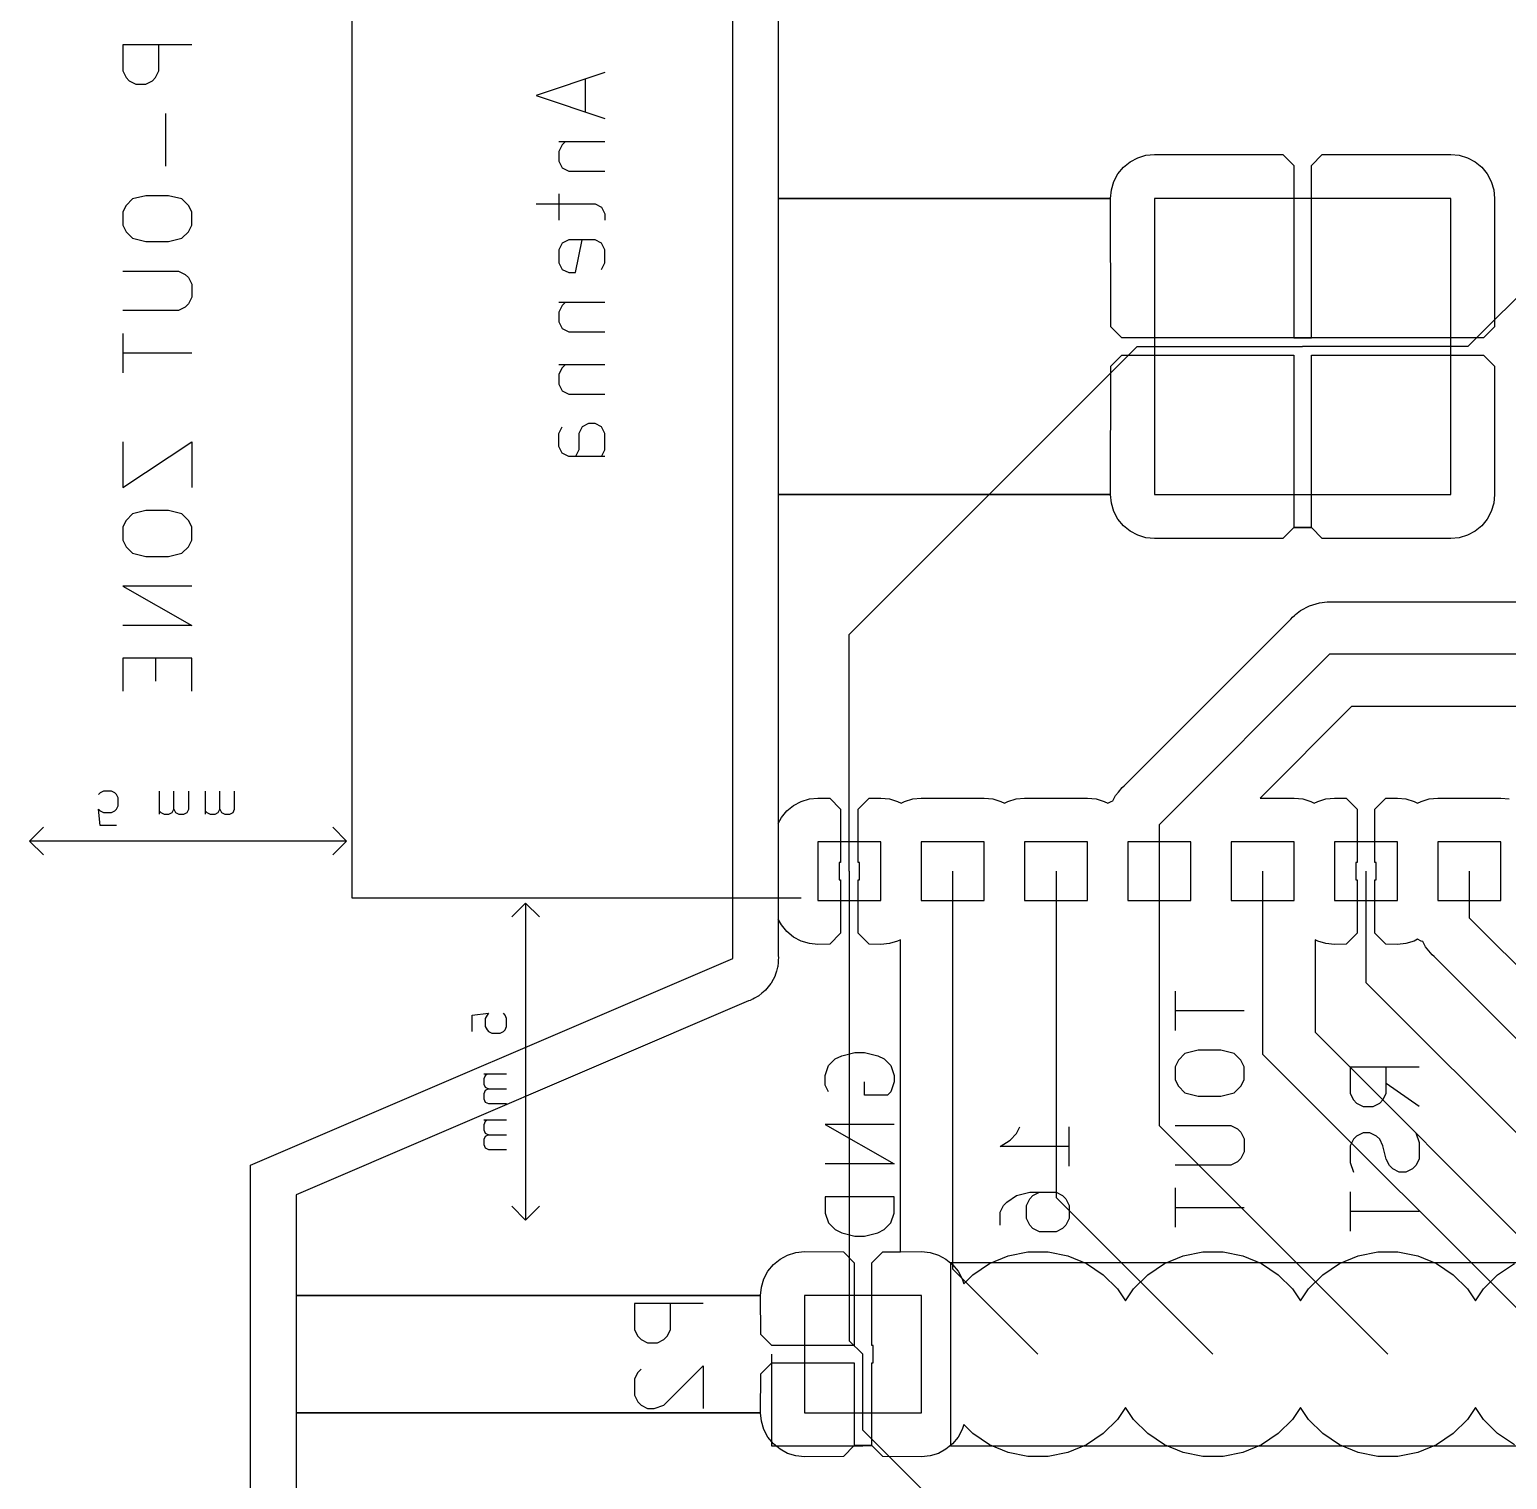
# Model space of a CAD drawing. Extents: x 169 to 33241, y 66 to 35500.
# Drawn here: x 481 to 8928, y 4784 to 13070 of the extents above; entities that cross this region are included whole.
import ezdxf

# ---------------------------------------------------------------- set-up
doc = ezdxf.new("R2010")
doc.units = 0

msp = doc.modelspace()

# ---------------------------------------------------------------- linework, layer by layer
at = {"layer": 'Layer 1'}
for p, q in [((4500, 7762), (4500, 15637)), ((4760.69, 15622.7), (4760.69, 7777.34)), ((2324, 15290), (2324, 8109)), ((4760.69, 14866.4), (4760.69, 12105.5)), ((1408, 12984), (1014, 12984)), ((1014, 12984), (1014, 12834)), ((1220, 12834), (1220, 12984)), ((1014, 12834), (1033, 12796)), ((1033, 12796), (1051, 12777)), ((1051, 12777), (1089, 12759)), ((1089, 12759), (1145, 12759)), ((1145, 12759), (1183, 12777)), ((1183, 12777), (1201, 12796)), ((1201, 12796), (1220, 12834)), ((3770, 12824), (3376, 12693)), ((3657, 12787), (3657, 12599)), ((3376, 12693), (3770, 12562)), ((10169, 12726), (8702, 11259)), ((1258, 12590), (1258, 12290)), ((3507, 12431), (3770, 12431)), ((3545, 12431), (3526, 12412)), ((3526, 12412), (3507, 12374)), ((3507, 12374), (3507, 12318)), ((6771.52, 12314.4), (6814.95, 12337.6)), ((6814.95, 12337.6), (6862.07, 12351.9)), ((6862.07, 12351.9), (6911.08, 12356.7)), ((6911.08, 12356.7), (7645.04, 12355.5)), ((7645.04, 12355.5), (7707.54, 12293)), ((7807.54, 12293), (7870.04, 12355.5)), ((7870.04, 12355.5), (8603.99, 12356.7)), ((8603.99, 12356.7), (8653, 12351.9)), ((8653, 12351.9), (8700.13, 12337.6)), ((8700.13, 12337.6), (8743.56, 12314.4)), ((3507, 12318), (3526, 12281)), ((3526, 12281), (3564, 12262)), ((3564, 12262), (3770, 12262)), ((6702.21, 12245.1), (6733.45, 12283.1)), ((6733.45, 12283.1), (6771.52, 12314.4)), ((7707.54, 12293), (7707.54, 11309.1)), ((7807.54, 11309.1), (7807.54, 12293)), ((8743.56, 12314.4), (8781.63, 12283.1)), ((8781.63, 12283.1), (8812.87, 12245.1)), ((6664.7, 12154.5), (6678.99, 12201.6)), ((6678.99, 12201.6), (6702.21, 12245.1)), ((8812.87, 12245.1), (8836.08, 12201.6)), ((8836.08, 12201.6), (8850.38, 12154.5)), ((1070, 12103), (1033, 12065)), ((1145, 12121), (1070, 12103)), ((1276, 12121), (1145, 12121)), ((1351, 12103), (1276, 12121)), ((1389, 12065), (1351, 12103)), ((3507, 12131), (3507, 11981)), ((4760.69, 12105.5), (6659.87, 12105.5)), ((6659.87, 12105.5), (4760.69, 12105.5)), ((4760.69, 12105.5), (4760.69, 10412.6)), ((6659.87, 12105.5), (6664.7, 12154.5)), ((6661.08, 11371.6), (6659.87, 12105.5)), ((8603.99, 12105.5), (6911.08, 12105.5)), ((6911.08, 12105.5), (6911.08, 10412.6)), ((8603.99, 12105.5), (6911.08, 12105.5)), ((6911.08, 12105.5), (6911.08, 10412.6)), ((8603.99, 10412.6), (8603.99, 12105.5)), ((8603.99, 10412.6), (8603.99, 12105.5)), ((8850.38, 12154.5), (8855.2, 12105.5)), ((8855.2, 12105.5), (8853.99, 11371.6)), ((1033, 12065), (1014, 12028)), ((1014, 12028), (1014, 11953)), ((1408, 12028), (1389, 12065)), ((1408, 11953), (1408, 12028)), ((3376, 12074), (3714, 12074)), ((3714, 12074), (3751, 12056)), ((3751, 12056), (3770, 12018)), ((3770, 12018), (3770, 11981)), ((1014, 11953), (1033, 11915)), ((1033, 11915), (1070, 11878)), ((1351, 11878), (1389, 11915)), ((1389, 11915), (1408, 11953)), ((1070, 11878), (1145, 11859)), ((1145, 11859), (1276, 11859)), ((1276, 11859), (1351, 11878)), ((3526, 11849), (3507, 11812)), ((3564, 11868), (3526, 11849)), ((3714, 11868), (3564, 11868)), ((3601, 11681), (3639, 11868)), ((3751, 11849), (3714, 11868)), ((3770, 11812), (3751, 11849)), ((3507, 11812), (3507, 11737)), ((3770, 11737), (3770, 11812)), ((1014, 11690), (1333, 11690)), ((1333, 11690), (1370, 11671)), ((1370, 11671), (1389, 11653)), ((3507, 11737), (3526, 11700)), ((3526, 11700), (3564, 11681)), ((3564, 11681), (3601, 11681)), ((3751, 11700), (3770, 11737)), ((1389, 11653), (1408, 11615)), ((1408, 11615), (1408, 11540)), ((1389, 11503), (1370, 11484)), ((1408, 11540), (1389, 11503)), ((3507, 11512), (3770, 11512)), ((3526, 11493), (3507, 11456)), ((3545, 11512), (3526, 11493)), ((1333, 11465), (1014, 11465)), ((1370, 11484), (1333, 11465)), ((3507, 11456), (3507, 11400)), ((1014, 11334), (1014, 11109)), ((3507, 11400), (3526, 11362)), ((3526, 11362), (3564, 11343)), ((3564, 11343), (3770, 11343)), ((6723.58, 11309.1), (6661.08, 11371.6)), ((8853.99, 11371.6), (8791.49, 11309.1)), ((5166, 9613), (6812, 11259)), ((7707.54, 11309.1), (6723.58, 11309.1)), ((6812, 11259), (7757, 11259)), ((7707.54, 11309.1), (7807.54, 11309.1)), ((7807.54, 11309.1), (7707.54, 11309.1)), ((8702, 11259), (7757, 11259)), ((8791.49, 11309.1), (7807.54, 11309.1)), ((1408, 11221), (1014, 11221)), ((3507, 11156), (3770, 11156)), ((3545, 11156), (3526, 11137)), ((6661.08, 11146.6), (6723.58, 11209.1)), ((6723.58, 11209.1), (7707.54, 11209.1)), ((7707.54, 11209.1), (7707.54, 10225.1)), ((7807.54, 10225.1), (7807.54, 11209.1)), ((7807.54, 11209.1), (8791.49, 11209.1)), ((8791.49, 11209.1), (8853.99, 11146.6)), ((3526, 11137), (3507, 11100)), ((3507, 11100), (3507, 11043)), ((6659.87, 10412.6), (6661.08, 11146.6)), ((8853.99, 11146.6), (8855.2, 10412.6)), ((3507, 11043), (3526, 11006)), ((3526, 11006), (3564, 10987)), ((3564, 10987), (3770, 10987)), ((3676, 10818), (3639, 10800)), ((3714, 10818), (3676, 10818)), ((3751, 10800), (3714, 10818)), ((3507, 10762), (3526, 10800)), ((3507, 10687), (3507, 10762)), ((3639, 10800), (3620, 10762)), ((3620, 10762), (3620, 10668)), ((3770, 10762), (3751, 10800)), ((3770, 10668), (3770, 10762)), ((1014, 10715), (1014, 10453)), ((1014, 10453), (1408, 10715)), ((1408, 10715), (1408, 10453)), ((3526, 10650), (3507, 10687)), ((3564, 10631), (3526, 10650)), ((3620, 10668), (3601, 10631)), ((3751, 10631), (3770, 10668)), ((3770, 10631), (3564, 10631)), ((4760.69, 10412.6), (6659.87, 10412.6)), ((6659.87, 10412.6), (4760.69, 10412.6)), ((4760.69, 10412.6), (4760.69, 8533.62)), ((6664.7, 10363.6), (6659.87, 10412.6)), ((6911.08, 10412.6), (8603.99, 10412.6)), ((6911.08, 10412.6), (8603.99, 10412.6)), ((8855.2, 10412.6), (8850.38, 10363.6)), ((1145, 10322), (1070, 10303)), ((1276, 10322), (1145, 10322)), ((1351, 10303), (1276, 10322)), ((6678.99, 10316.5), (6664.7, 10363.6)), ((6702.21, 10273), (6678.99, 10316.5)), ((8836.08, 10316.5), (8812.87, 10273)), ((8850.38, 10363.6), (8836.08, 10316.5)), ((1033, 10265), (1014, 10228)), ((1014, 10228), (1014, 10153)), ((1070, 10303), (1033, 10265)), ((1389, 10265), (1351, 10303)), ((1408, 10228), (1389, 10265)), ((1408, 10153), (1408, 10228)), ((6733.45, 10235), (6702.21, 10273)), ((6771.52, 10203.7), (6733.45, 10235)), ((7707.54, 10225.1), (7645.04, 10162.6)), ((7707.54, 10225.1), (7807.54, 10225.1)), ((7807.54, 10225.1), (7707.54, 10225.1)), ((7870.04, 10162.6), (7807.54, 10225.1)), ((8781.63, 10235), (8743.56, 10203.7)), ((8812.87, 10273), (8781.63, 10235)), ((1014, 10153), (1033, 10115)), ((1389, 10115), (1408, 10153)), ((6814.95, 10180.5), (6771.52, 10203.7)), ((6862.07, 10166.2), (6814.95, 10180.5)), ((6911.08, 10161.4), (6862.07, 10166.2)), ((7645.04, 10162.6), (6911.08, 10161.4)), ((8603.99, 10161.4), (7870.04, 10162.6)), ((8653, 10166.2), (8603.99, 10161.4)), ((8700.13, 10180.5), (8653, 10166.2)), ((8743.56, 10203.7), (8700.13, 10180.5)), ((1033, 10115), (1070, 10078)), ((1070, 10078), (1145, 10059)), ((1145, 10059), (1276, 10059)), ((1276, 10059), (1351, 10078)), ((1351, 10078), (1389, 10115)), ((1408, 9890), (1014, 9890)), ((1014, 9890), (1408, 9665)), ((7854.2, 9794.88), (7898.15, 9799.21)), ((7898.15, 9799.21), (7898.16, 9799.21)), ((7898.16, 9799.21), (7912.85, 9800.66)), ((7912.85, 9800.66), (7927.55, 9799.21)), ((7927.55, 9799.21), (10371, 9799.21)), ((7700.25, 9712.6), (7711.67, 9721.97)), ((7711.67, 9721.97), (7717.28, 9726.57)), ((7711.67, 9721.97), (7711.67, 9721.97)), ((7717.28, 9726.57), (7745.81, 9749.99)), ((7745.81, 9749.99), (7797.79, 9777.77)), ((7797.79, 9777.77), (7854.2, 9794.88)), ((1408, 9665), (1014, 9665)), ((6737.46, 8747.76), (7690.89, 9701.18)), ((7690.89, 9701.18), (7700.25, 9712.6)), ((5166, 8260), (5166, 9613)), ((1408, 9478), (1014, 9478)), ((1014, 9478), (1014, 9290)), ((1201, 9478), (1201, 9347)), ((1408, 9290), (1408, 9478)), ((7912, 9500), (6938, 8525)), ((10494, 9500), (7912, 9500)), ((8036.79, 9200.79), (7514.57, 8678.57)), ((10480.2, 9200.79), (8036.79, 9200.79)), ((885, 8708), (875, 8699)), ((903, 8718), (885, 8708)), ((950, 8718), (903, 8718)), ((969, 8708), (950, 8718)), ((978, 8699), (969, 8708)), ((1222, 8718), (1222, 8586)), ((1306, 8615), (1306, 8718)), ((1391, 8615), (1391, 8718)), ((1484, 8718), (1484, 8586)), ((1569, 8615), (1569, 8718)), ((1653, 8615), (1653, 8718)), ((6688.65, 8692.83), (6704.34, 8711.94)), ((6704.34, 8711.94), (6726.04, 8738.39)), ((6726.04, 8738.39), (6737.46, 8747.76)), ((988, 8680), (978, 8699)), ((978, 8615), (988, 8633)), ((988, 8633), (988, 8680)), ((4809.73, 8604.99), (4847.8, 8636.24)), ((4847.8, 8636.24), (4891.23, 8659.45)), ((4891.23, 8659.45), (4938.35, 8673.74)), ((4938.35, 8673.74), (4987.36, 8678.57)), ((4987.36, 8678.57), (5054.49, 8677.36)), ((5054.49, 8677.36), (5116.99, 8614.86)), ((5216.99, 8614.86), (5279.49, 8677.36)), ((5279.49, 8677.36), (5346.61, 8678.57)), ((5346.61, 8678.57), (5395.62, 8673.74)), ((5395.62, 8673.74), (5442.75, 8659.45)), ((5442.75, 8659.45), (5462.26, 8649.02)), ((5462.26, 8649.02), (5481.78, 8659.45)), ((5481.78, 8659.45), (5528.9, 8673.74)), ((5528.9, 8673.74), (5577.91, 8678.57)), ((5577.91, 8678.57), (5937.16, 8678.57)), ((5937.16, 8678.57), (5986.17, 8673.74)), ((5986.17, 8673.74), (6033.3, 8659.45)), ((6033.3, 8659.45), (6052.81, 8649.02)), ((6052.81, 8649.02), (6072.33, 8659.45)), ((6072.33, 8659.45), (6119.45, 8673.74)), ((6119.45, 8673.74), (6168.46, 8678.57)), ((6168.46, 8678.57), (6527.71, 8678.57)), ((6527.71, 8678.57), (6576.72, 8673.74)), ((6576.72, 8673.74), (6623.85, 8659.45)), ((6623.85, 8659.45), (6643.36, 8649.02)), ((6643.36, 8649.02), (6662.88, 8659.45)), ((6662.88, 8659.45), (6672.34, 8662.32)), ((6672.34, 8662.32), (6688.65, 8692.83)), ((7514.57, 8678.57), (7708.82, 8678.57)), ((7708.82, 8678.57), (7757.83, 8673.74)), ((7757.83, 8673.74), (7804.95, 8659.45)), ((7804.95, 8659.45), (7824.47, 8649.02)), ((7824.47, 8649.02), (7843.98, 8659.45)), ((7843.98, 8659.45), (7891.11, 8673.74)), ((7891.11, 8673.74), (7940.12, 8678.57)), ((7940.12, 8678.57), (8007.24, 8677.36)), ((8007.24, 8677.36), (8069.74, 8614.86)), ((8169.74, 8614.86), (8232.24, 8677.36)), ((8232.24, 8677.36), (8299.37, 8678.57)), ((8299.37, 8678.57), (8348.38, 8673.74)), ((8348.38, 8673.74), (8395.5, 8659.45)), ((8395.5, 8659.45), (8415.02, 8649.02)), ((8415.02, 8649.02), (8434.53, 8659.45)), ((8434.53, 8659.45), (8481.66, 8673.74)), ((8481.66, 8673.74), (8530.67, 8678.57)), ((8530.67, 8678.57), (8889.92, 8678.57)), ((8889.92, 8678.57), (8938.93, 8673.74)), ((885, 8521), (875, 8615)), ((875, 8615), (885, 8605)), ((885, 8605), (903, 8596)), ((903, 8596), (950, 8596)), ((950, 8596), (969, 8605)), ((969, 8605), (978, 8615)), ((1222, 8605), (1231, 8596)), ((1231, 8596), (1250, 8586)), ((1250, 8586), (1278, 8586)), ((1278, 8586), (1297, 8596)), ((1297, 8596), (1306, 8615)), ((1306, 8615), (1316, 8596)), ((1316, 8596), (1334, 8586)), ((1334, 8586), (1363, 8586)), ((1363, 8586), (1381, 8596)), ((1381, 8596), (1391, 8615)), ((1484, 8605), (1494, 8596)), ((1494, 8596), (1513, 8586)), ((1513, 8586), (1541, 8586)), ((1541, 8586), (1559, 8596)), ((1559, 8596), (1569, 8615)), ((1569, 8615), (1578, 8596)), ((1578, 8596), (1597, 8586)), ((1597, 8586), (1625, 8586)), ((1625, 8586), (1644, 8596)), ((1644, 8596), (1653, 8615)), ((4760.69, 8533.62), (4778.49, 8566.93)), ((4778.49, 8566.93), (4809.73, 8604.99)), ((5116.99, 8614.86), (5116.99, 8310.04)), ((5216.99, 8310.04), (5216.99, 8614.86)), ((8069.74, 8614.86), (8069.74, 8310.04)), ((8169.74, 8310.04), (8169.74, 8614.86)), ((481, 8432), (560, 8511)), ((978, 8521), (885, 8521)), ((2292, 8432), (2214, 8511)), ((6938, 8525), (6938, 8260)), ((2292, 8432), (481, 8432)), ((481, 8432), (560, 8353)), ((2292, 8432), (2214, 8353)), ((5346.61, 8427.36), (4987.36, 8427.36)), ((4987.36, 8427.36), (4987.36, 8092.72)), ((5346.61, 8427.36), (4987.36, 8427.36)), ((4987.36, 8427.36), (4987.36, 8092.72)), ((5346.61, 8092.72), (5346.61, 8427.36)), ((5346.61, 8092.72), (5346.61, 8427.36)), ((5937.16, 8427.36), (5577.91, 8427.36)), ((5577.91, 8427.36), (5577.91, 8092.72)), ((5937.16, 8427.36), (5577.91, 8427.36)), ((5577.91, 8427.36), (5577.91, 8092.72)), ((5937.16, 8092.72), (5937.16, 8427.36)), ((5937.16, 8092.72), (5937.16, 8427.36)), ((6527.71, 8427.36), (6168.46, 8427.36)), ((6168.46, 8427.36), (6168.46, 8092.72)), ((6527.71, 8427.36), (6168.46, 8427.36)), ((6168.46, 8427.36), (6168.46, 8092.72)), ((6527.71, 8092.72), (6527.71, 8427.36)), ((6527.71, 8092.72), (6527.71, 8427.36)), ((7118.27, 8427.36), (6759.01, 8427.36)), ((6759.01, 8427.36), (6759.01, 8092.72)), ((7118.27, 8427.36), (6759.01, 8427.36)), ((6759.01, 8427.36), (6759.01, 8092.72)), ((7118.27, 8092.72), (7118.27, 8427.36)), ((7118.27, 8092.72), (7118.27, 8427.36)), ((7708.82, 8427.36), (7349.56, 8427.36)), ((7349.56, 8427.36), (7349.56, 8092.72)), ((7708.82, 8427.36), (7349.56, 8427.36)), ((7349.56, 8427.36), (7349.56, 8092.72)), ((7708.82, 8092.72), (7708.82, 8427.36)), ((7708.82, 8092.72), (7708.82, 8427.36)), ((8299.37, 8427.36), (7940.12, 8427.36)), ((7940.12, 8427.36), (7940.12, 8092.72)), ((8299.37, 8427.36), (7940.12, 8427.36)), ((7940.12, 8427.36), (7940.12, 8092.72)), ((8299.37, 8092.72), (8299.37, 8427.36)), ((8299.37, 8092.72), (8299.37, 8427.36)), ((8889.92, 8427.36), (8530.67, 8427.36)), ((8530.67, 8427.36), (8530.67, 8092.72)), ((8889.92, 8427.36), (8530.67, 8427.36)), ((8530.67, 8427.36), (8530.67, 8092.72)), ((8889.92, 8092.72), (8889.92, 8427.36)), ((8889.92, 8092.72), (8889.92, 8427.36)), ((5116.99, 8310.04), (5109.11, 8310.04)), ((5109.11, 8310.04), (5109.11, 8210.04)), ((5224.86, 8310.04), (5216.99, 8310.04)), ((5224.86, 8210.04), (5224.86, 8310.04)), ((8069.74, 8310.04), (8061.87, 8310.04)), ((8061.87, 8310.04), (8061.87, 8210.04)), ((8177.62, 8310.04), (8169.74, 8310.04)), ((8177.62, 8210.04), (8177.62, 8310.04)), ((5109.11, 8210.04), (5116.99, 8210.04)), ((5116.99, 8210.04), (5116.99, 7905.22)), ((5166, 8260), (5166, 5577)), ((5216.99, 7905.22), (5216.99, 8210.04)), ((5216.99, 8210.04), (5224.86, 8210.04)), ((5757, 8260), (5757, 5987)), ((6348, 8260), (6348, 6396)), ((6938, 8260), (6938, 6806)), ((7529, 8260), (7529, 7215)), ((8061.87, 8210.04), (8069.74, 8210.04)), ((8069.74, 8210.04), (8069.74, 7905.22)), ((8119, 8260), (8119, 7625)), ((8169.74, 7905.22), (8169.74, 8210.04)), ((8169.74, 8210.04), (8177.62, 8210.04)), ((8710, 8260), (8710, 7994)), ((2324, 8109), (4891, 8109)), ((3316, 8077), (3237, 7999)), ((3316, 8077), (3395, 7999)), ((3316, 8077), (3316, 6266)), ((4987.36, 8092.72), (5346.61, 8092.72)), ((4987.36, 8092.72), (5346.61, 8092.72)), ((5577.91, 8092.72), (5937.16, 8092.72)), ((5577.91, 8092.72), (5937.16, 8092.72)), ((6168.46, 8092.72), (6527.71, 8092.72)), ((6168.46, 8092.72), (6527.71, 8092.72)), ((6759.01, 8092.72), (7118.27, 8092.72)), ((6759.01, 8092.72), (7118.27, 8092.72)), ((7349.56, 8092.72), (7708.82, 8092.72)), ((7349.56, 8092.72), (7708.82, 8092.72)), ((7940.12, 8092.72), (8299.37, 8092.72)), ((7940.12, 8092.72), (8299.37, 8092.72)), ((8530.67, 8092.72), (8889.92, 8092.72)), ((8530.67, 8092.72), (8889.92, 8092.72)), ((4778.49, 7953.15), (4760.69, 7986.45)), ((4760.69, 7986.45), (4760.69, 7777.34)), ((4809.73, 7915.08), (4778.49, 7953.15)), ((8710, 7994), (11204, 5500)), ((4847.8, 7883.84), (4809.73, 7915.08)), ((4891.23, 7860.63), (4847.8, 7883.84)), ((4938.35, 7846.33), (4891.23, 7860.63)), ((5116.99, 7905.22), (5054.49, 7842.72)), ((5279.49, 7842.72), (5216.99, 7905.22)), ((5442.75, 7860.63), (5395.62, 7846.33)), ((5458.32, 7868.96), (5442.75, 7860.63)), ((5458.32, 6085.19), (5458.32, 7868.96)), ((7843.98, 7860.63), (7828.4, 7868.96)), ((7828.4, 7868.96), (7828.4, 7339.69)), ((7891.11, 7846.33), (7843.98, 7860.63)), ((8069.74, 7905.22), (8007.24, 7842.72)), ((8232.24, 7842.72), (8169.74, 7905.22)), ((8395.5, 7860.63), (8348.38, 7846.33)), ((8415.02, 7871.06), (8395.5, 7860.63)), ((8434.53, 7860.63), (8415.02, 7871.06)), ((8444, 7857.76), (8434.53, 7860.63)), ((8460.3, 7827.25), (8444, 7857.76)), ((4760.69, 7777.34), (4761.92, 7766.18)), ((4760.69, 7777.34), (4761.92, 7766.18)), ((4987.36, 7841.51), (4938.35, 7846.33)), ((5054.49, 7842.72), (4987.36, 7841.51)), ((5346.61, 7841.51), (5279.49, 7842.72)), ((5395.62, 7846.33), (5346.61, 7841.51)), ((7940.12, 7841.51), (7891.11, 7846.33)), ((8007.24, 7842.72), (7940.12, 7841.51)), ((8299.37, 7841.51), (8232.24, 7842.72)), ((8348.38, 7846.33), (8299.37, 7841.51)), ((8488.32, 7793.11), (8460.3, 7827.25)), ((8488.33, 7793.11), (8488.32, 7793.11)), ((8497.69, 7781.69), (8488.33, 7793.11)), ((8509.11, 7772.32), (8497.69, 7781.69)), ((10196.8, 6084.65), (8509.11, 7772.32)), ((1744, 6581), (4500, 7762)), ((4749.95, 7689.07), (4743.27, 7666.02)), ((4749.95, 7689.07), (4743.27, 7666.02)), ((4756.93, 7712.05), (4749.95, 7689.07)), ((4756.93, 7712.05), (4749.95, 7689.07)), ((4757.08, 7713.64), (4756.93, 7712.05)), ((4757.08, 7713.64), (4756.93, 7712.05)), ((4757.53, 7715.18), (4757.08, 7713.64)), ((4757.53, 7715.18), (4757.08, 7713.64)), ((4759.59, 7739.09), (4757.53, 7715.18)), ((4759.59, 7739.09), (4757.53, 7715.18)), ((4760.69, 7750.23), (4759.59, 7739.09)), ((4760.69, 7750.23), (4759.59, 7739.09)), ((4761.92, 7766.18), (4760.69, 7751.82)), ((4761.92, 7766.18), (4760.69, 7751.82)), ((4760.69, 7751.82), (4760.69, 7750.23)), ((4760.69, 7751.82), (4760.69, 7750.23)), ((4717.94, 7617.93), (4702.71, 7599.37)), ((4717.94, 7617.93), (4702.71, 7599.37)), ((4718.69, 7619.34), (4717.94, 7617.93)), ((4718.69, 7619.34), (4717.94, 7617.93)), ((4719.69, 7620.59), (4718.69, 7619.34)), ((4719.69, 7620.59), (4718.69, 7619.34)), ((4730.74, 7641.89), (4719.69, 7620.59)), ((4730.74, 7641.89), (4719.69, 7620.59)), ((4742.07, 7663.07), (4730.74, 7641.89)), ((4742.07, 7663.07), (4730.74, 7641.89)), ((4742.53, 7664.6), (4742.07, 7663.07)), ((4742.53, 7664.6), (4742.07, 7663.07)), ((4743.27, 7666.02), (4742.53, 7664.6)), ((4743.27, 7666.02), (4742.53, 7664.6)), ((8119, 7625), (10244, 5500)), ((4590.01, 7518.51), (2004.78, 6410.55)), ((4590.01, 7518.51), (2004.78, 6410.55)), ((4600.76, 7521.77), (4590.01, 7518.51)), ((4600.76, 7521.77), (4590.01, 7518.51)), ((4613.47, 7528.56), (4600.76, 7521.77)), ((4613.47, 7528.56), (4600.76, 7521.77)), ((4614.93, 7529.19), (4613.47, 7528.56)), ((4614.93, 7529.19), (4613.47, 7528.56)), ((4624.76, 7534.59), (4614.93, 7529.19)), ((4624.76, 7534.59), (4614.93, 7529.19)), ((4645.9, 7545.9), (4624.76, 7534.59)), ((4645.9, 7545.9), (4624.76, 7534.59)), ((4647.14, 7546.91), (4645.9, 7545.9)), ((4647.14, 7546.91), (4645.9, 7545.9)), ((4648.54, 7547.68), (4647.14, 7546.91)), ((4648.54, 7547.68), (4647.14, 7546.91)), ((4666.92, 7563.15), (4648.54, 7547.68)), ((4666.92, 7563.15), (4648.54, 7547.68)), ((4685.47, 7578.37), (4666.92, 7563.15)), ((4685.47, 7578.37), (4666.92, 7563.15)), ((4686.48, 7579.6), (4685.47, 7578.37)), ((4686.48, 7579.6), (4685.47, 7578.37)), ((4687.71, 7580.63), (4686.48, 7579.6)), ((4687.71, 7580.63), (4686.48, 7579.6)), ((4702.71, 7599.37), (4687.71, 7580.63)), ((4702.71, 7599.37), (4687.71, 7580.63)), ((7029, 7574), (7029, 7349)), ((3011, 7438), (3105, 7448)), ((3011, 7344), (3011, 7438)), ((3096, 7438), (3086, 7419)), ((3105, 7448), (3096, 7438)), ((3199, 7438), (3190, 7448)), ((3208, 7419), (3199, 7438)), ((7423, 7462), (7029, 7462)), ((3086, 7419), (3086, 7373)), ((3086, 7373), (3096, 7354)), ((3096, 7354), (3105, 7344)), ((3190, 7344), (3199, 7354)), ((3199, 7354), (3208, 7373)), ((3208, 7373), (3208, 7419)), ((3105, 7344), (3124, 7335)), ((3124, 7335), (3171, 7335)), ((3171, 7335), (3190, 7344)), ((7828.4, 7339.69), (9100.68, 6067.41)), ((5048, 7149), (5085, 7187)), ((5085, 7187), (5123, 7206)), ((5123, 7206), (5198, 7224)), ((5198, 7224), (5254, 7224)), ((5254, 7224), (5329, 7206)), ((5329, 7206), (5366, 7187)), ((5366, 7187), (5404, 7149)), ((7048, 7181), (7029, 7143)), ((7085, 7218), (7048, 7181)), ((7160, 7237), (7085, 7218)), ((7291, 7237), (7160, 7237)), ((7366, 7218), (7291, 7237)), ((7404, 7181), (7366, 7218)), ((7423, 7143), (7404, 7181)), ((7529, 7215), (9244, 5500)), ((3208, 7101), (3077, 7101)), ((3096, 7101), (3086, 7091)), ((5029, 7093), (5048, 7149)), ((5404, 7149), (5423, 7093)), ((7029, 7143), (7029, 7068)), ((7423, 7068), (7423, 7143)), ((8423, 7140), (8029, 7140)), ((8029, 7140), (8029, 6990)), ((8235, 6990), (8235, 7140)), ((3086, 7091), (3077, 7073)), ((3077, 7073), (3077, 7044)), ((3077, 7044), (3086, 7026)), ((3086, 7026), (3105, 7016)), ((3105, 7016), (3086, 7007)), ((3105, 7016), (3208, 7016)), ((5029, 7037), (5029, 7093)), ((5048, 6999), (5029, 7037)), ((5254, 6981), (5254, 7056)), ((5423, 7056), (5404, 6999)), ((5423, 7093), (5423, 7056)), ((7029, 7068), (7048, 7031)), ((7048, 7031), (7085, 6993)), ((7366, 6993), (7404, 7031)), ((7404, 7031), (7423, 7068)), ((8423, 6915), (8235, 7046)), ((3086, 7007), (3077, 6988)), ((3077, 6988), (3077, 6960)), ((3077, 6960), (3086, 6941)), ((3086, 6941), (3105, 6932)), ((3105, 6932), (3208, 6932)), ((5385, 6981), (5254, 6981)), ((5404, 6999), (5385, 6981)), ((7085, 6993), (7160, 6974)), ((7160, 6974), (7291, 6974)), ((7291, 6974), (7366, 6993)), ((8029, 6990), (8048, 6953)), ((8048, 6953), (8066, 6934)), ((8066, 6934), (8104, 6915)), ((8160, 6915), (8198, 6934)), ((8198, 6934), (8216, 6953)), ((8216, 6953), (8235, 6990)), ((8104, 6915), (8160, 6915)), ((3208, 6838), (3077, 6838)), ((3086, 6829), (3077, 6810)), ((3077, 6810), (3077, 6782)), ((3077, 6782), (3086, 6763)), ((3096, 6838), (3086, 6829)), ((3086, 6763), (3105, 6754)), ((5423, 6812), (5029, 6812)), ((5029, 6812), (5423, 6587)), ((6085, 6724), (6123, 6762)), ((6123, 6762), (6141, 6799)), ((6423, 6574), (6423, 6799)), ((6938, 6806), (8244, 5500)), ((7029, 6806), (7348, 6806)), ((7348, 6806), (7385, 6787)), ((7385, 6787), (7404, 6768)), ((7404, 6768), (7423, 6731)), ((8104, 6765), (8066, 6746)), ((8141, 6765), (8104, 6765)), ((8179, 6746), (8141, 6765)), ((8404, 6765), (8423, 6709)), ((3086, 6744), (3077, 6726)), ((3077, 6726), (3077, 6698)), ((3077, 6698), (3086, 6679)), ((3105, 6754), (3086, 6744)), ((3086, 6679), (3105, 6670)), ((3105, 6754), (3208, 6754)), ((6029, 6687), (6085, 6724)), ((6423, 6687), (6029, 6687)), ((7423, 6731), (7423, 6656)), ((8048, 6728), (8029, 6690)), ((8029, 6690), (8029, 6596)), ((8066, 6746), (8048, 6728)), ((8198, 6728), (8179, 6746)), ((8216, 6690), (8198, 6728)), ((8235, 6615), (8216, 6690)), ((8423, 6709), (8423, 6615)), ((3105, 6670), (3208, 6670)), ((7385, 6600), (7348, 6581)), ((7404, 6618), (7385, 6600)), ((7423, 6656), (7404, 6618)), ((8029, 6596), (8048, 6540)), ((8254, 6578), (8235, 6615)), ((8423, 6615), (8404, 6578)), ((1744, 2066), (1744, 6581)), ((5423, 6587), (5029, 6587)), ((7348, 6581), (7029, 6581)), ((8273, 6559), (8254, 6578)), ((8310, 6540), (8273, 6559)), ((8348, 6540), (8310, 6540)), ((8385, 6559), (8348, 6540)), ((8404, 6578), (8385, 6559)), ((6123, 6406), (6198, 6425)), ((6198, 6425), (6348, 6425)), ((6216, 6406), (6254, 6425)), ((6348, 6425), (6385, 6406)), ((7029, 6450), (7029, 6225)), ((8029, 6428), (8029, 6203)), ((2004.78, 6410.55), (2004.78, 5834.65)), ((2004.78, 6410.55), (2004.78, 5834.65)), ((3316, 6266), (3237, 6345)), ((3316, 6266), (3395, 6345)), ((5423, 6400), (5029, 6400)), ((5029, 6400), (5029, 6306)), ((5423, 6306), (5423, 6400)), ((6029, 6312), (6048, 6350)), ((6048, 6350), (6066, 6368)), ((6066, 6368), (6123, 6406)), ((6179, 6350), (6198, 6387)), ((6179, 6275), (6179, 6350)), ((6198, 6387), (6216, 6406)), ((6348, 6396), (7244, 5500)), ((6385, 6406), (6404, 6387)), ((6404, 6387), (6423, 6350)), ((6423, 6350), (6423, 6275)), ((7423, 6337), (7029, 6337)), ((5029, 6306), (5048, 6250)), ((5404, 6250), (5423, 6306)), ((6029, 6237), (6029, 6312)), ((6198, 6237), (6179, 6275)), ((6423, 6275), (6404, 6237)), ((8423, 6315), (8029, 6315)), ((5048, 6250), (5085, 6212)), ((5085, 6212), (5123, 6193)), ((5123, 6193), (5198, 6175)), ((5198, 6175), (5254, 6175)), ((5254, 6175), (5329, 6193)), ((5329, 6193), (5366, 6212)), ((5366, 6212), (5404, 6250)), ((6216, 6218), (6198, 6237)), ((6254, 6200), (6216, 6218)), ((6348, 6200), (6254, 6200)), ((6385, 6218), (6348, 6200)), ((6404, 6237), (6385, 6218)), ((4861.28, 6081.03), (4910.29, 6085.86)), ((4861.28, 6081.03), (4910.29, 6085.86)), ((4910.29, 6085.86), (5132.44, 6084.65)), ((4910.29, 6085.86), (5132.44, 6084.65)), ((5132.44, 6084.65), (5194.94, 6022.15)), ((5132.44, 6084.65), (5194.94, 6022.15)), ((5294.94, 6022.15), (5357.44, 6084.65)), ((5294.94, 6022.15), (5357.44, 6084.65)), ((5357.44, 6084.65), (5579.58, 6085.86)), ((5357.44, 6084.65), (5458.32, 6085.19)), ((5579.58, 6085.86), (5628.59, 6081.03)), ((6074.4, 6062.18), (6187.36, 6084.65)), ((6187.36, 6084.65), (6302.52, 6084.65)), ((6302.52, 6084.65), (6415.47, 6062.18)), ((7074.4, 6062.18), (7187.36, 6084.65)), ((7187.36, 6084.65), (7302.52, 6084.65)), ((7302.52, 6084.65), (7415.47, 6062.18)), ((8074.4, 6062.18), (8187.36, 6084.65)), ((8187.36, 6084.65), (8302.52, 6084.65)), ((8302.52, 6084.65), (8415.47, 6062.18)), ((4701.42, 5974.21), (4732.66, 6012.28)), ((4701.42, 5974.21), (4732.66, 6012.28)), ((4732.66, 6012.28), (4770.73, 6043.52)), ((4732.66, 6012.28), (4770.73, 6043.52)), ((4770.73, 6043.52), (4814.16, 6066.73)), ((4770.73, 6043.52), (4814.16, 6066.73)), ((4814.16, 6066.73), (4861.28, 6081.03)), ((4814.16, 6066.73), (4861.28, 6081.03)), ((5194.94, 6022.15), (5194.94, 5550)), ((5194.94, 6022.15), (5194.94, 5550)), ((5294.94, 5550), (5294.94, 6022.15)), ((5294.94, 5550), (5294.94, 6022.15)), ((5628.59, 6081.03), (5675.72, 6066.73)), ((5675.72, 6066.73), (5719.15, 6043.52)), ((5719.15, 6043.52), (5757.22, 6012.28)), ((5744, 6023), (5744, 4976)), ((5744, 6023), (13768, 6023)), ((5757.22, 6012.28), (5788.46, 5974.21)), ((5872.25, 5954.12), (5968, 6018.11)), ((5968, 6018.11), (6074.4, 6062.18)), ((6415.47, 6062.18), (6521.87, 6018.11)), ((6521.87, 6018.11), (6617.63, 5954.12)), ((6872.25, 5954.12), (6968, 6018.11)), ((6968, 6018.11), (7074.4, 6062.18)), ((7415.47, 6062.18), (7521.87, 6018.11)), ((7521.87, 6018.11), (7617.63, 5954.12)), ((7872.25, 5954.12), (7968, 6018.11)), ((7968, 6018.11), (8074.4, 6062.18)), ((8415.47, 6062.18), (8521.87, 6018.11)), ((8521.87, 6018.11), (8617.63, 5954.12)), ((8872.25, 5954.12), (8968, 6018.11)), ((4663.91, 5883.65), (4678.21, 5930.78)), ((4663.91, 5883.65), (4678.21, 5930.78)), ((4678.21, 5930.78), (4701.42, 5974.21)), ((4678.21, 5930.78), (4701.42, 5974.21)), ((5757, 5987), (6244, 5500)), ((5788.46, 5974.21), (5811.67, 5930.78)), ((5811.67, 5930.78), (5820.34, 5902.21)), ((5820.34, 5902.21), (5872.25, 5954.12)), ((6617.63, 5954.12), (6699.06, 5872.69)), ((6790.81, 5872.69), (6872.25, 5954.12)), ((7617.63, 5954.12), (7699.06, 5872.69)), ((7790.81, 5872.69), (7872.25, 5954.12)), ((8617.63, 5954.12), (8699.06, 5872.69)), ((8790.81, 5872.69), (8872.25, 5954.12)), ((2004.78, 5834.65), (4659.08, 5834.65)), ((4659.08, 5834.65), (2004.78, 5834.65)), ((2004.78, 5834.65), (2004.78, 5165.35)), ((2004.78, 5834.65), (4659.08, 5834.65)), ((4659.08, 5834.65), (2004.78, 5834.65)), ((2004.78, 5834.65), (2004.78, 5165.35)), ((4659.08, 5834.65), (4663.91, 5883.65)), ((4659.08, 5834.65), (4663.91, 5883.65)), ((4660.29, 5612.5), (4659.08, 5834.65)), ((4660.29, 5612.5), (4659.08, 5834.65)), ((5579.58, 5834.65), (4910.29, 5834.65)), ((4910.29, 5834.65), (4910.29, 5165.35)), ((5579.58, 5834.65), (4910.29, 5834.65)), ((4910.29, 5834.65), (4910.29, 5165.35)), ((5579.58, 5165.35), (5579.58, 5834.65)), ((5579.58, 5165.35), (5579.58, 5834.65)), ((6699.06, 5872.69), (6744.94, 5804.03)), ((6744.94, 5804.03), (6790.81, 5872.69)), ((7699.06, 5872.69), (7744.94, 5804.03)), ((7744.94, 5804.03), (7790.81, 5872.69)), ((8699.06, 5872.69), (8744.94, 5804.03)), ((8744.94, 5804.03), (8790.81, 5872.69)), ((4332, 5790), (3938, 5790)), ((3938, 5790), (3938, 5640)), ((4145, 5640), (4145, 5790)), ((3938, 5640), (3957, 5603)), ((3957, 5603), (3976, 5584)), ((3976, 5584), (4013, 5565)), ((4070, 5565), (4107, 5584)), ((4107, 5584), (4126, 5603)), ((4126, 5603), (4145, 5640)), ((4722.79, 5550), (4660.29, 5612.5)), ((4722.79, 5550), (4660.29, 5612.5)), ((5166, 5577), (5244, 5500)), ((4013, 5565), (4070, 5565)), ((4721, 5500), (4721, 4976)), ((5194.94, 5550), (4722.79, 5550)), ((5194.94, 5550), (4722.79, 5550)), ((5244, 5066), (5244, 5500)), ((5302.81, 5550), (5294.94, 5550)), ((5302.81, 5550), (5294.94, 5550)), ((5302.81, 5450), (5302.81, 5550)), ((5302.81, 5450), (5302.81, 5550)), ((6244, 5500), (6244, 5500)), ((6244, 5500), (6244, 5500)), ((7244, 5500), (7244, 5500)), ((7244, 5500), (7244, 5500)), ((8244, 5500), (8244, 5500)), ((8244, 5500), (8244, 5500)), ((3976, 5415), (3957, 5396)), ((4107, 5209), (4332, 5434)), ((4332, 5434), (4332, 5190)), ((4660.29, 5387.5), (4722.79, 5450)), ((4660.29, 5387.5), (4722.79, 5450)), ((4722.79, 5450), (5194.94, 5450)), ((4722.79, 5450), (5194.94, 5450)), ((5194.94, 5450), (5194.94, 4977.85)), ((5194.94, 5450), (5194.94, 4977.85)), ((5294.94, 4977.85), (5294.94, 5450)), ((5294.94, 5450), (5302.81, 5450)), ((5294.94, 4977.85), (5294.94, 5450)), ((5294.94, 5450), (5302.81, 5450)), ((3957, 5396), (3938, 5359)), ((3938, 5359), (3938, 5265)), ((4659.08, 5165.35), (4660.29, 5387.5)), ((4659.08, 5165.35), (4660.29, 5387.5)), ((3938, 5265), (3957, 5228)), ((2004.78, 5165.35), (4659.08, 5165.35)), ((4659.08, 5165.35), (2004.78, 5165.35)), ((2004.78, 5165.35), (2004.78, 2078.5)), ((2004.78, 5165.35), (4659.08, 5165.35)), ((4659.08, 5165.35), (2004.78, 5165.35)), ((2004.78, 5165.35), (2004.78, 2078.5)), ((3957, 5228), (3976, 5209)), ((3976, 5209), (4013, 5190)), ((4013, 5190), (4051, 5190)), ((4051, 5190), (4107, 5209)), ((4663.91, 5116.35), (4659.08, 5165.35)), ((4663.91, 5116.35), (4659.08, 5165.35)), ((4910.29, 5165.35), (5579.58, 5165.35)), ((4910.29, 5165.35), (5579.58, 5165.35)), ((6744.94, 5195.97), (6699.06, 5127.31)), ((6744.94, 5195.97), (6699.06, 5127.31)), ((6790.81, 5127.31), (6744.94, 5195.97)), ((6790.81, 5127.31), (6744.94, 5195.97)), ((7744.94, 5195.97), (7699.06, 5127.31)), ((7744.94, 5195.97), (7699.06, 5127.31)), ((7790.81, 5127.31), (7744.94, 5195.97)), ((7790.81, 5127.31), (7744.94, 5195.97)), ((8744.94, 5195.97), (8699.06, 5127.31)), ((8744.94, 5195.97), (8699.06, 5127.31)), ((8790.81, 5127.31), (8744.94, 5195.97)), ((8790.81, 5127.31), (8744.94, 5195.97)), ((4678.21, 5069.22), (4663.91, 5116.35)), ((4678.21, 5069.22), (4663.91, 5116.35)), ((4701.42, 5025.79), (4678.21, 5069.22)), ((4701.42, 5025.79), (4678.21, 5069.22)), ((5811.67, 5069.22), (5788.46, 5025.79)), ((5811.67, 5069.22), (5788.46, 5025.79)), ((5820.34, 5097.79), (5811.67, 5069.22)), ((5820.34, 5097.79), (5811.67, 5069.22)), ((5872.25, 5045.88), (5820.34, 5097.79)), ((5872.25, 5045.88), (5820.34, 5097.79)), ((6699.06, 5127.31), (6617.63, 5045.88)), ((6699.06, 5127.31), (6617.63, 5045.88)), ((6872.25, 5045.88), (6790.81, 5127.31)), ((6872.25, 5045.88), (6790.81, 5127.31)), ((7699.06, 5127.31), (7617.63, 5045.88)), ((7699.06, 5127.31), (7617.63, 5045.88)), ((7872.25, 5045.88), (7790.81, 5127.31)), ((7872.25, 5045.88), (7790.81, 5127.31)), ((8699.06, 5127.31), (8617.63, 5045.88)), ((8699.06, 5127.31), (8617.63, 5045.88)), ((8872.25, 5045.88), (8790.81, 5127.31)), ((8872.25, 5045.88), (8790.81, 5127.31)), ((4732.66, 4987.72), (4701.42, 5025.79)), ((4732.66, 4987.72), (4701.42, 5025.79)), ((4770.73, 4956.48), (4732.66, 4987.72)), ((4770.73, 4956.48), (4732.66, 4987.72)), ((5811, 4500), (5244, 5066)), ((5757.22, 4987.72), (5719.15, 4956.48)), ((5757.22, 4987.72), (5719.15, 4956.48)), ((5788.46, 5025.79), (5757.22, 4987.72)), ((5788.46, 5025.79), (5757.22, 4987.72)), ((5968, 4981.89), (5872.25, 5045.88)), ((5968, 4981.89), (5872.25, 5045.88)), ((6617.63, 5045.88), (6521.87, 4981.89)), ((6617.63, 5045.88), (6521.87, 4981.89)), ((6968, 4981.89), (6872.25, 5045.88)), ((6968, 4981.89), (6872.25, 5045.88)), ((7617.63, 5045.88), (7521.87, 4981.89)), ((7617.63, 5045.88), (7521.87, 4981.89)), ((7968, 4981.89), (7872.25, 5045.88)), ((7968, 4981.89), (7872.25, 5045.88)), ((8617.63, 5045.88), (8521.87, 4981.89)), ((8617.63, 5045.88), (8521.87, 4981.89)), ((8968, 4981.89), (8872.25, 5045.88)), ((8968, 4981.89), (8872.25, 5045.88)), ((4721, 4976), (5244, 4976)), ((4814.16, 4933.27), (4770.73, 4956.48)), ((4814.16, 4933.27), (4770.73, 4956.48)), ((4861.28, 4918.97), (4814.16, 4933.27)), ((4861.28, 4918.97), (4814.16, 4933.27)), ((4910.29, 4914.14), (4861.28, 4918.97)), ((4910.29, 4914.14), (4861.28, 4918.97)), ((5132.44, 4915.35), (4910.29, 4914.14)), ((5132.44, 4915.35), (4910.29, 4914.14)), ((5194.94, 4977.85), (5132.44, 4915.35)), ((5194.94, 4977.85), (5132.44, 4915.35)), ((5194.94, 4977.85), (5294.94, 4977.85)), ((5294.94, 4977.85), (5194.94, 4977.85)), ((5357.44, 4915.35), (5294.94, 4977.85)), ((5357.44, 4915.35), (5294.94, 4977.85)), ((5579.58, 4914.14), (5357.44, 4915.35)), ((5579.58, 4914.14), (5357.44, 4915.35)), ((5628.59, 4918.97), (5579.58, 4914.14)), ((5628.59, 4918.97), (5579.58, 4914.14)), ((5675.72, 4933.27), (5628.59, 4918.97)), ((5675.72, 4933.27), (5628.59, 4918.97)), ((5719.15, 4956.48), (5675.72, 4933.27)), ((5719.15, 4956.48), (5675.72, 4933.27)), ((5744, 4976), (13768, 4976)), ((6074.4, 4937.82), (5968, 4981.89)), ((6074.4, 4937.82), (5968, 4981.89)), ((6187.36, 4915.35), (6074.4, 4937.82)), ((6187.36, 4915.35), (6074.4, 4937.82)), ((6302.52, 4915.35), (6187.36, 4915.35)), ((6302.52, 4915.35), (6187.36, 4915.35)), ((6415.47, 4937.82), (6302.52, 4915.35)), ((6415.47, 4937.82), (6302.52, 4915.35)), ((6521.87, 4981.89), (6415.47, 4937.82)), ((6521.87, 4981.89), (6415.47, 4937.82)), ((7074.4, 4937.82), (6968, 4981.89)), ((7074.4, 4937.82), (6968, 4981.89)), ((7187.36, 4915.35), (7074.4, 4937.82)), ((7187.36, 4915.35), (7074.4, 4937.82)), ((7302.52, 4915.35), (7187.36, 4915.35)), ((7302.52, 4915.35), (7187.36, 4915.35)), ((7415.47, 4937.82), (7302.52, 4915.35)), ((7415.47, 4937.82), (7302.52, 4915.35)), ((7521.87, 4981.89), (7415.47, 4937.82)), ((7521.87, 4981.89), (7415.47, 4937.82)), ((8074.4, 4937.82), (7968, 4981.89)), ((8074.4, 4937.82), (7968, 4981.89)), ((8187.36, 4915.35), (8074.4, 4937.82)), ((8187.36, 4915.35), (8074.4, 4937.82)), ((8302.52, 4915.35), (8187.36, 4915.35)), ((8302.52, 4915.35), (8187.36, 4915.35)), ((8415.47, 4937.82), (8302.52, 4915.35)), ((8415.47, 4937.82), (8302.52, 4915.35)), ((8521.87, 4981.89), (8415.47, 4937.82)), ((8521.87, 4981.89), (8415.47, 4937.82))]:
    msp.add_line(p, q, dxfattribs=at)

doc.saveas('drawing.dxf')
